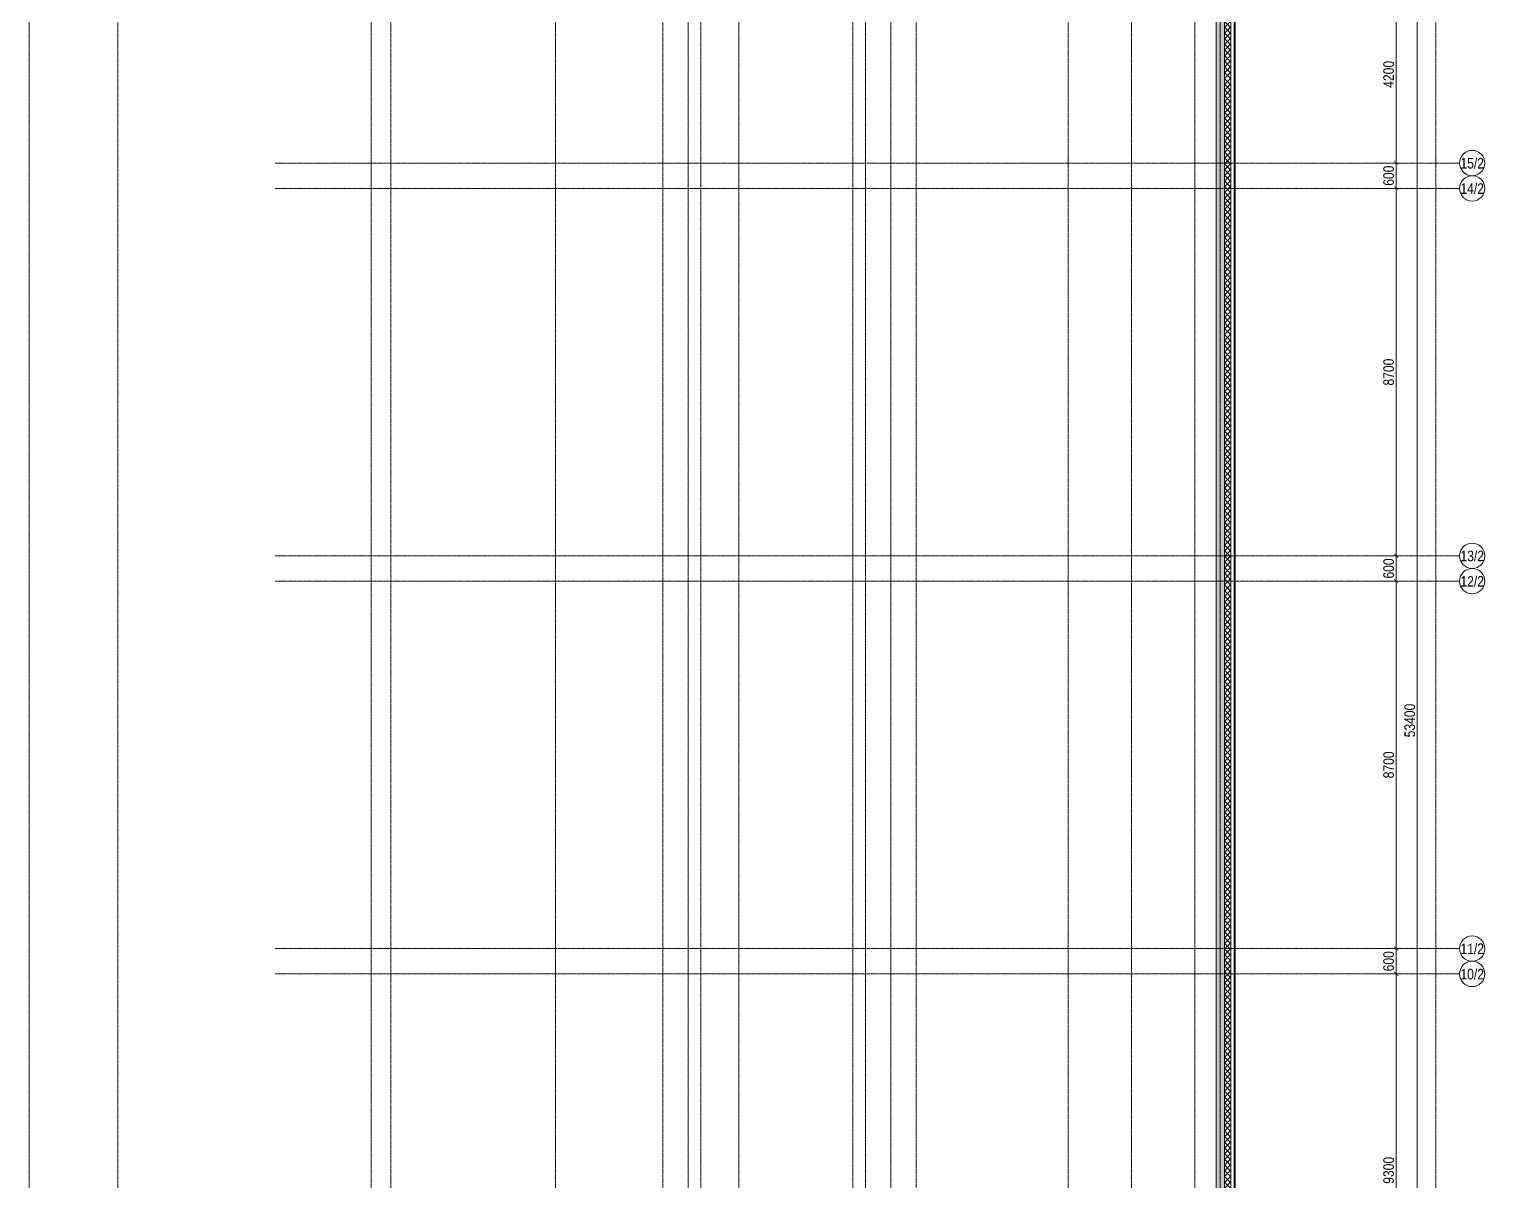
# Model space of a CAD drawing. Header units: millimetres. Extents: x -24360 to 609566, y -391049 to 148426.
# Drawn here: x 37500 to 71964, y 30800 to 58071 of the extents above; entities that cross this region are included whole.
import ezdxf
from ezdxf.enums import TextEntityAlignment as Align

# ---------------------------------------------------------------- set-up
doc = ezdxf.new("R2010")
doc.units = ezdxf.units.MM
doc.linetypes.add('CENTER2', pattern=[28.575, 19.05, -3.175, 3.175, -3.175])
doc.layers.get('Defpoints').update_dxf_attribs({"color": 140})
doc.layers.add('АР_Оси_РД_100', color=7, linetype='Continuous', lineweight=0, true_color=0x525252)
doc.layers.add('РД_Оси_100', color=7, linetype='Continuous', lineweight=0, true_color=0x525252)
for name, color, linetype, lineweight in [('АР_Оси_РД_размер', 8, 'Continuous', 0), ('АР_Стены ЖБ', 7, 'Continuous', 30), ('АР_Стены ПЕНОблок', 52, 'Continuous', 20), ('АР_Тонкая', 254, 'Continuous', 5), ('АР_Утеплитель', 31, 'Continuous', 0), ('АР_Штриховка', 8, 'Continuous', 0)]:
    doc.layers.add(name, color=color, linetype=linetype, lineweight=lineweight)
doc.styles.add('style1', font='ARIALN.TTF')
doc.styles.add('ккк', font='isocpeur.ttf', dxfattribs={"width": 0.85, "oblique": 15})
doc.dimstyles.new('Dim100_ареал', dxfattribs={"dimscale": 100, "dimtxt": 2.5, "dimasz": 1, "dimexe": 1, "dimexo": 1, "dimgap": 0.5, "dimtad": 1, "dimzin": 12, "dimdsep": 46, "dimtxsty": 'style1', "dimblk": 'ARCHTICK', "dimcen": 1, "dimdle": 1, "dimclrd": 256, "dimclre": 256, "dimaunit": 1, "dimadec": 0, "dimazin": 3, "dimtfac": 1, "dimtmove": 1, "dimatfit": 3, "dimldrblk": 'OPEN30', "dimfxl": 4, "dimfxlon": 1, "dimtolj": 1, "dimtzin": 0, "dimlwd": 9, "dimlwe": 9, "dimarcsym": 0})

# ---------------------------------------------------------------- blocks, each defined once
blk = doc.blocks.new('A-iden')
at = {"linetype": 'Continuous', "lineweight": 5}
blk.add_circle((0, -4), 3, dxfattribs=at)
at = {"color": 0, "linetype": 'Continuous', "lineweight": 20, "style": 'ккк', "width": 0.85}
blk.add_attdef('ID', text='', height=4, dxfattribs=at).set_placement((0.31, -3.85), align=Align.MIDDLE_CENTER)
blk = doc.blocks.new('_ArchTick')
at = {"color": 0, "linetype": 'ByBlock', "const_width": 0.15}
blk.add_lwpolyline([(-0.5, -0.5), (0.5, 0.5)], dxfattribs=at)
blk = doc.blocks.new('*D149')
at = {"layer": 'Defpoints', "color": 0, "lineweight": 50, "transparency": 16777216}
for p in [(68364, 68400), (70364, 68400), (68364, 15000)]:
    blk.add_point(p, dxfattribs=at)
at = {"layer": 'АР_Оси_РД_размер', "lineweight": 9, "transparency": 16777216}
for p, q in [((69964, 68400), (70464, 68400)), ((70364, 14900), (70364, 68500)), ((69964, 15000), (70464, 15000))]:
    blk.add_line(p, q, dxfattribs=at)
at = {"layer": 'АР_Оси_РД_размер', "lineweight": 9, "transparency": 16777216, "xscale": 100, "yscale": 100, "zscale": 100}
for p, rotation in [((70364, 68400), 90), ((70364, 15000), 270)]:
    blk.add_blockref('_ArchTick', p, dxfattribs=dict(at, rotation=rotation))
at = {"layer": 'АР_Оси_РД_размер', "color": 0, "transparency": 16777216, "insert": (70186, 41700), "char_height": 250, "attachment_point": 5, "rotation": 90, "style": 'style1'}
blk.add_mtext('\\A1;53400', dxfattribs=at)
blk = doc.blocks.new('_Open30')
at = {"color": 0, "linetype": 'ByBlock', "lineweight": -2}
for p, q in [((-1, 0.27), (0, 0)), ((0, 0), (-1, -0.27)), ((0, 0), (-1, 0))]:
    blk.add_line(p, q, dxfattribs=at)
blk = doc.blocks.new('*D273')
at = {"layer": 'Defpoints', "color": 0, "lineweight": 50, "transparency": 16777216}
for p in [(68364, 59100), (68364, 54900), (69864, 54900)]:
    blk.add_point(p, dxfattribs=at)
at = {"layer": 'АР_Оси_РД_размер', "lineweight": 9, "transparency": 16777216}
for p, q in [((69464, 59100), (69964, 59100)), ((69864, 59200), (69864, 54800)), ((69464, 54900), (69964, 54900))]:
    blk.add_line(p, q, dxfattribs=at)
at = {"layer": 'АР_Оси_РД_размер', "lineweight": 9, "transparency": 16777216, "xscale": 100, "yscale": 100, "zscale": 100}
for p, rotation in [((69864, 59100), 90), ((69864, 54900), 270)]:
    blk.add_blockref('_ArchTick', p, dxfattribs=dict(at, rotation=rotation))
at = {"layer": 'АР_Оси_РД_размер', "color": 0, "transparency": 16777216, "insert": (69686, 57000), "char_height": 250, "attachment_point": 5, "rotation": 90, "style": 'style1'}
blk.add_mtext('\\A1;4200', dxfattribs=at)
blk = doc.blocks.new('*D272')
at = {"layer": 'Defpoints', "color": 0, "lineweight": 50, "transparency": 16777216}
for p in [(68364, 54900), (68364, 54300), (69864, 54300)]:
    blk.add_point(p, dxfattribs=at)
at = {"layer": 'АР_Оси_РД_размер', "lineweight": 9, "transparency": 16777216}
for p, q in [((69464, 54900), (69964, 54900)), ((69864, 55000), (69864, 54200)), ((69464, 54300), (69964, 54300))]:
    blk.add_line(p, q, dxfattribs=at)
at = {"layer": 'АР_Оси_РД_размер', "lineweight": 9, "transparency": 16777216, "xscale": 100, "yscale": 100, "zscale": 100}
for p, rotation in [((69864, 54900), 90), ((69864, 54300), 270)]:
    blk.add_blockref('_ArchTick', p, dxfattribs=dict(at, rotation=rotation))
at = {"layer": 'АР_Оси_РД_размер', "color": 0, "transparency": 16777216, "insert": (69686, 54600), "char_height": 250, "attachment_point": 5, "rotation": 90, "style": 'style1'}
blk.add_mtext('\\A1;600', dxfattribs=at)
blk = doc.blocks.new('*D271')
at = {"layer": 'Defpoints', "color": 0, "lineweight": 50, "transparency": 16777216}
for p in [(68364, 54300), (68364, 45600), (69864, 45600)]:
    blk.add_point(p, dxfattribs=at)
at = {"layer": 'АР_Оси_РД_размер', "lineweight": 9, "transparency": 16777216}
for p, q in [((69464, 54300), (69964, 54300)), ((69864, 54400), (69864, 45500)), ((69464, 45600), (69964, 45600))]:
    blk.add_line(p, q, dxfattribs=at)
at = {"layer": 'АР_Оси_РД_размер', "lineweight": 9, "transparency": 16777216, "xscale": 100, "yscale": 100, "zscale": 100}
for p, rotation in [((69864, 54300), 90), ((69864, 45600), 270)]:
    blk.add_blockref('_ArchTick', p, dxfattribs=dict(at, rotation=rotation))
at = {"layer": 'АР_Оси_РД_размер', "color": 0, "transparency": 16777216, "insert": (69686, 49950), "char_height": 250, "attachment_point": 5, "rotation": 90, "style": 'style1'}
blk.add_mtext('\\A1;8700', dxfattribs=at)
blk = doc.blocks.new('*D270')
at = {"layer": 'Defpoints', "color": 0, "lineweight": 50, "transparency": 16777216}
for p in [(68364, 45600), (68364, 45000), (69864, 45000)]:
    blk.add_point(p, dxfattribs=at)
at = {"layer": 'АР_Оси_РД_размер', "lineweight": 9, "transparency": 16777216}
for p, q in [((69464, 45600), (69964, 45600)), ((69864, 45700), (69864, 44900)), ((69464, 45000), (69964, 45000))]:
    blk.add_line(p, q, dxfattribs=at)
at = {"layer": 'АР_Оси_РД_размер', "lineweight": 9, "transparency": 16777216, "xscale": 100, "yscale": 100, "zscale": 100}
for p, rotation in [((69864, 45600), 90), ((69864, 45000), 270)]:
    blk.add_blockref('_ArchTick', p, dxfattribs=dict(at, rotation=rotation))
at = {"layer": 'АР_Оси_РД_размер', "color": 0, "transparency": 16777216, "insert": (69686, 45300), "char_height": 250, "attachment_point": 5, "rotation": 90, "style": 'style1'}
blk.add_mtext('\\A1;600', dxfattribs=at)
blk = doc.blocks.new('*D269')
at = {"layer": 'Defpoints', "color": 0, "lineweight": 50, "transparency": 16777216}
for p in [(68364, 45000), (68364, 36300), (69864, 36300)]:
    blk.add_point(p, dxfattribs=at)
at = {"layer": 'АР_Оси_РД_размер', "lineweight": 9, "transparency": 16777216}
for p, q in [((69464, 45000), (69964, 45000)), ((69864, 45100), (69864, 36200)), ((69464, 36300), (69964, 36300))]:
    blk.add_line(p, q, dxfattribs=at)
at = {"layer": 'АР_Оси_РД_размер', "lineweight": 9, "transparency": 16777216, "xscale": 100, "yscale": 100, "zscale": 100}
for p, rotation in [((69864, 45000), 90), ((69864, 36300), 270)]:
    blk.add_blockref('_ArchTick', p, dxfattribs=dict(at, rotation=rotation))
at = {"layer": 'АР_Оси_РД_размер', "color": 0, "transparency": 16777216, "insert": (69686, 40650), "char_height": 250, "attachment_point": 5, "rotation": 90, "style": 'style1'}
blk.add_mtext('\\A1;8700', dxfattribs=at)
blk = doc.blocks.new('*D268')
at = {"layer": 'Defpoints', "color": 0, "lineweight": 50, "transparency": 16777216}
for p in [(68364, 36300), (68364, 35700), (69864, 35700)]:
    blk.add_point(p, dxfattribs=at)
at = {"layer": 'АР_Оси_РД_размер', "lineweight": 9, "transparency": 16777216}
for p, q in [((69464, 36300), (69964, 36300)), ((69864, 36400), (69864, 35600)), ((69464, 35700), (69964, 35700))]:
    blk.add_line(p, q, dxfattribs=at)
at = {"layer": 'АР_Оси_РД_размер', "lineweight": 9, "transparency": 16777216, "xscale": 100, "yscale": 100, "zscale": 100}
for p, rotation in [((69864, 36300), 90), ((69864, 35700), 270)]:
    blk.add_blockref('_ArchTick', p, dxfattribs=dict(at, rotation=rotation))
at = {"layer": 'АР_Оси_РД_размер', "color": 0, "transparency": 16777216, "insert": (69686, 36000), "char_height": 250, "attachment_point": 5, "rotation": 90, "style": 'style1'}
blk.add_mtext('\\A1;600', dxfattribs=at)
blk = doc.blocks.new('*D267')
at = {"layer": 'Defpoints', "color": 0, "lineweight": 50, "transparency": 16777216}
for p in [(68364, 35700), (68364, 26400), (69864, 26400)]:
    blk.add_point(p, dxfattribs=at)
at = {"layer": 'АР_Оси_РД_размер', "lineweight": 9, "transparency": 16777216}
for p, q in [((69464, 35700), (69964, 35700)), ((69864, 35800), (69864, 26300)), ((69464, 26400), (69964, 26400))]:
    blk.add_line(p, q, dxfattribs=at)
at = {"layer": 'АР_Оси_РД_размер', "lineweight": 9, "transparency": 16777216, "xscale": 100, "yscale": 100, "zscale": 100}
for p, rotation in [((69864, 35700), 90), ((69864, 26400), 270)]:
    blk.add_blockref('_ArchTick', p, dxfattribs=dict(at, rotation=rotation))
at = {"layer": 'АР_Оси_РД_размер', "color": 0, "transparency": 16777216, "insert": (69686, 31050), "char_height": 250, "attachment_point": 5, "rotation": 90, "style": 'style1'}
blk.add_mtext('\\A1;9300', dxfattribs=at)
blk = doc.blocks.new('*U59')
at = {"layer": 'АР_Штриховка', "linetype": 'Continuous', "lineweight": 0}
h = blk.add_hatch(dxfattribs=at)
h.set_pattern_fill('_U', color=8, angle=-270, style=0, pattern_type=0)
h.set_pattern_definition([(90, (68575.0001, -65600), (-1, -2e-16), [])])
h.paths.add_polyline_path([(0, 455), (0, 430), (49275, 430), (49275, 455)], flags=0)
h = blk.add_hatch(dxfattribs=at)
h.set_pattern_fill('ANSI37', color=8, scale=30, angle=-270, style=0)
h.set_pattern_definition([(135, (68575, -65600), (-67.35192, -67.35192), []), (225, (68575, -65600), (67.35192, -67.35192), [])])
h.paths.add_polyline_path([(0, 350), (0, 200), (49275, 200), (49275, 350)], flags=0)
h = blk.add_hatch(dxfattribs=at)
h.set_pattern_fill('AR-CONC', color=8, angle=-270, style=0)
h.set_pattern_definition([(140, (68575, -65600), (15.93909, 182.18467), [19.05, -209.55]), (85, (68575, -65600), (-191.05685, -35.24342), [15.24, -167.6406]), (190.45144, (68576.33, -65584.82), (-175.11775, 146.94125), [16.19, -178.09024]), (136.1842, (68524.2, -65600), (42.04233, 271.07904), [28.575, -314.325]), (186.63556, (68527.7, -65577.4), (-247.4261, 237.4041), [24.285, -267.1356]), (81.18415, (68524.2, -65600), (-247.4261, 237.4041), [22.86, -251.4597]), (111, (68536.9, -65574.6), (102.2652, 151.6144), [19.05, -209.55]), (56, (68536.9, -65574.6), (-184.18797, 61.80203), [15.24, -167.64]), (161.45145, (68545.42, -65561.97), (-81.92277, 213.41642), [16.19, -178.08994]), (127.5, (68575, -65600), (-84.55504, 3.088603), [0, -165.608, 0, -170.18, 0, -168.275]), (97.5, (68575, -65600), (-100.180575, 66.81966), [0, -97.028, 0, -161.798, 0, -64.135]), (57.5, (68575, -65656.64), (5.728744, 135.590595), [0, -63.5, 0, -198.12, 0, -262.89]), (47.5, (68575, -65682.04), (-25.42649, 148.12918), [0, -82.55, 0, -131.572, 0, -186.69])])
h.paths.add_polyline_path([(0, 200), (0, 0), (49275, 0), (49275, 200)], flags=0)
at = {"layer": 'АР_Стены ПЕНОблок', "color": 52, "linetype": 'Continuous', "lineweight": 20}
for p, q in [((0, 200), (0, 0)), ((49275, 200), (0, 200)), ((0, 0), (49275, 0)), ((49275, 0), (49275, 200))]:
    blk.add_line(p, q, dxfattribs=at)
at = {"layer": 'АР_Тонкая', "color": 254, "linetype": 'Continuous', "lineweight": 5}
for p, q in [((0, 455), (0, 430)), ((49275, 455), (0, 455)), ((0, 430), (0, 350)), ((49275, 430), (0, 430)), ((0, 430), (49275, 430)), ((0, 350), (49275, 350)), ((49275, 430), (49275, 455)), ((49275, 350), (49275, 430))]:
    blk.add_line(p, q, dxfattribs=at)
at = {"layer": 'АР_Утеплитель', "color": 31, "linetype": 'Continuous', "lineweight": 0}
for p, q in [((0, 350), (0, 200)), ((49275, 350), (0, 350)), ((49275, 200), (49275, 350)), ((0, 200), (49275, 200))]:
    blk.add_line(p, q, dxfattribs=at)
blk = doc.blocks.new('СОШ_2200_АР_ОСИ_М100_28.05.24')
at = {"layer": 'АР_Оси_РД_100', "linetype": 'CENTER2'}
for p, q in [((37500, -6155), (37500, 139938.679)), ((39600, -6155), (39600, 139938.679)), ((49960, -6155), (49960, 139938.679)), ((63600, -6155), (63600, 139938.679)), ((65100, -6155), (65100, 139938.679)), ((70800, -6155), (70800, 90900)), ((62100, -6155), (62100, 73302.739))]:
    blk.add_line(p, q, dxfattribs=at)
for points in [[(45530, 139938.679), (45600, 139538.679), (45600, -6163.457)], [(46060, -6163.105), (46060, 139538.679), (46130, 139938.679)], [(52500, 139938.679), (52500, -5755), (52358.276, -6155)], [(53100, 139938.679), (53100, -5755), (52949.266, -6155)], [(54300, 139938.679), (54300, -6155)], [(57300, 139938.679), (57300, -6155)], [(58500, 139938.679), (58500, -6155)], [(65700, -6155), (65700, 139938.679)], [(53400, 70753.904), (53400, -5755), (53550, -6155)], [(57000, 70839.76), (57000, -5755), (56700, -6155)], [(57900, 70753.904), (57900, -6155)], [(43327.994, 54900), (71363.995, 54900)], [(43327.994, 54300), (71363.995, 54300)], [(43327.994, 45600), (71363.995, 45600)], [(43327.994, 45000), (71363.995, 45000)], [(43327.994, 36300), (71363.995, 36300)], [(43327.994, 35700), (71363.995, 35700)]]:
    blk.add_lwpolyline(points, dxfattribs=at)
at = {"layer": 'АР_Оси_РД_100'}
ref = blk.add_blockref('A-iden', (71663.995, 55300), dxfattribs=dict(at, xscale=100, yscale=100, zscale=100))
ref.add_attrib('ID', '15/2', dxfattribs={"layer": '0', "linetype": 'Continuous', "height": 250, "style": 'style1'}).set_placement((71663.995, 54900), align=Align.MIDDLE)
ref = blk.add_blockref('A-iden', (71663.995, 54700), dxfattribs=dict(at, xscale=100, yscale=100, zscale=100))
ref.add_attrib('ID', '14/2', dxfattribs={"layer": '0', "linetype": 'Continuous', "height": 250, "style": 'style1'}).set_placement((71663.995, 54300), align=Align.MIDDLE)
ref = blk.add_blockref('A-iden', (71663.995, 46000), dxfattribs=dict(at, xscale=100, yscale=100, zscale=100))
ref.add_attrib('ID', '13/2', dxfattribs={"layer": '0', "linetype": 'Continuous', "height": 250, "style": 'style1'}).set_placement((71663.995, 45600), align=Align.MIDDLE)
ref = blk.add_blockref('A-iden', (71663.995, 45400), dxfattribs=dict(at, xscale=100, yscale=100, zscale=100))
ref.add_attrib('ID', '12/2', dxfattribs={"layer": '0', "linetype": 'Continuous', "height": 250, "style": 'style1'}).set_placement((71663.995, 45000), align=Align.MIDDLE)
ref = blk.add_blockref('A-iden', (71663.995, 36700), dxfattribs=dict(at, xscale=100, yscale=100, zscale=100))
ref.add_attrib('ID', '11/2', dxfattribs={"layer": '0', "linetype": 'Continuous', "height": 250, "style": 'style1'}).set_placement((71663.995, 36300), align=Align.MIDDLE)
ref = blk.add_blockref('A-iden', (71663.995, 36100), dxfattribs=dict(at, xscale=100, yscale=100, zscale=100))
ref.add_attrib('ID', '10/2', dxfattribs={"layer": '0', "linetype": 'Continuous', "height": 250, "style": 'style1'}).set_placement((71663.995, 35700), align=Align.MIDDLE)
at = {"layer": 'АР_Оси_РД_размер'}
for base, p1, p2, picture, middle in [((70363.995, 68400), (68363.995, 15000), (68363.995, 68400), '*D149', (70186.352, 41700)), ((69863.995, 54900), (68363.995, 59100), (68363.995, 54900), '*D273', (69686.352, 57000)), ((69863.995, 54300), (68363.995, 54900), (68363.995, 54300), '*D272', (69686.352, 54600)), ((69863.995, 45600), (68363.995, 54300), (68363.995, 45600), '*D271', (69686.352, 49950)), ((69863.995, 45000), (68363.995, 45600), (68363.995, 45000), '*D270', (69686.352, 45300)), ((69863.995, 36300), (68363.995, 45000), (68363.995, 36300), '*D269', (69686.352, 40650)), ((69863.995, 35700), (68363.995, 36300), (68363.995, 35700), '*D268', (69686.352, 36000)), ((69863.995, 26400), (68363.995, 35700), (68363.995, 26400), '*D267', (69686.352, 31050))]:
    dim = blk.add_linear_dim(base=base, p1=p1, p2=p2, angle=90, dimstyle='Dim100_ареал', dxfattribs=at)
    dim.commit()
    dim.dimension.update_dxf_attribs({"geometry": picture, "text_midpoint": middle})

msp = doc.modelspace()

# ---------------------------------------------------------------- block references
at = {"layer": 'АР_Стены ЖБ', "color": 18, "linetype": 'Continuous', "lineweight": 30, "true_color": 0x000000, "rotation": 270}
msp.add_blockref('*U59', (65600, 68575), dxfattribs=at)
at = {"layer": 'РД_Оси_100'}
msp.add_blockref('СОШ_2200_АР_ОСИ_М100_28.05.24', (0, 0), dxfattribs=at)

doc.saveas('drawing.dxf')
